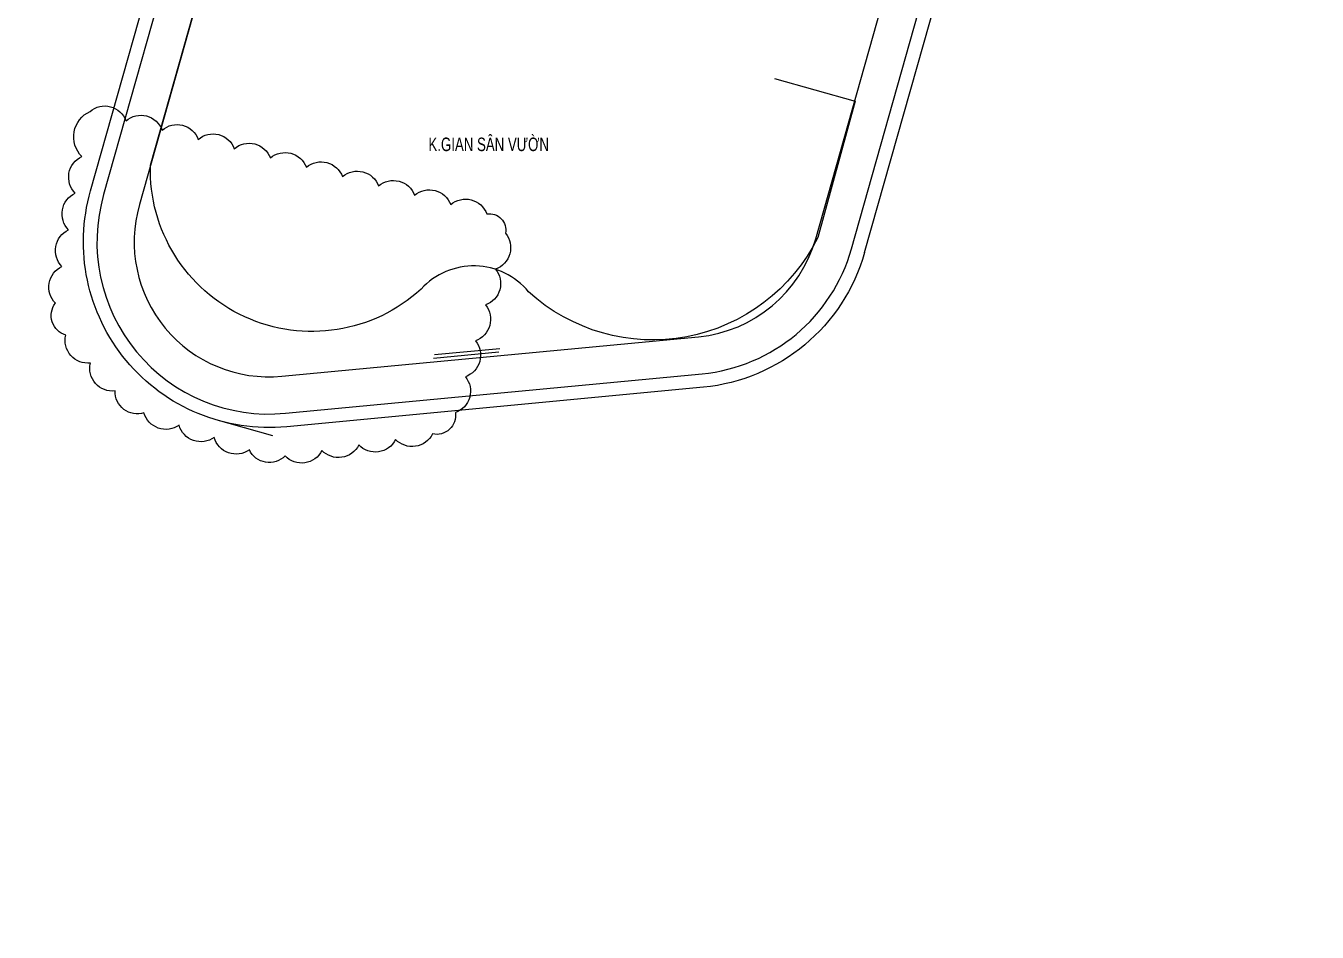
# Model space of a CAD drawing. Header units: millimetres. Extents: x -1307397 to 11565522512, y -626897 to 1138105.
# Drawn here: x -64351 to -26199, y 65386 to 92163 of the extents above; entities that cross this region are included whole.
import ezdxf
from ezdxf.enums import TextEntityAlignment as Align

# ---------------------------------------------------------------- set-up
doc = ezdxf.new("R2010")
doc.units = ezdxf.units.MM
doc.header["$MEASUREMENT"] = 0
doc.linetypes.add('Xref_NT1+NT2_MBDV Cot vach_220729$0$DASH', pattern=[0.35, 0.25, -0.1])
for name, color, linetype in [('A-FLOR-STRS', 1, 'Continuous'), ('ccu11-Dim', 8, 'Continuous'), ('IDEA - dim', 251, 'Continuous'), ('Xref_NT1+NT2_MBDV Cot vach_220729$0$ccu12-Thay', 7, 'Continuous'), ('Xref_NT1+NT2_MBDV Cot vach_220729$0$KC-Betong', 6, 'Continuous'), ('Xref_ST_MBDV Cot vach 30.7.2022$0$KT-Text', 7, 'Continuous')]:
    doc.layers.add(name, color=color, linetype=linetype)
doc.layers.add('Xref_NT1+NT2_MBDV Cot vach_220729$0$Level 15', color=7, linetype='Continuous', lineweight=0)
doc.styles.add('Xref_ST_MBDV Cot vach 30.7.2022$0$Arial', font='arial.ttf', dxfattribs={"width": 0.7})

# ---------------------------------------------------------------- blocks, each defined once
blk = doc.blocks.new('Xref_NT1+NT2_MBDV Cot vach_220729$0$Luoi truc NT')
at = {"layer": 'Xref_NT1+NT2_MBDV Cot vach_220729$0$Level 15', "color": 240, "linetype": 'Xref_NT1+NT2_MBDV Cot vach_220729$0$DASH', "lineweight": 13, "ltscale": 10, "true_color": 0xed1f24, "elevation": 0, "flags": 128}
blk.add_lwpolyline([(1348755, 125791), (1343211, 146894), (1334802, 149799), (1323306, 141086), (1299857, 123195), (1276240, 106123, 0.685011), (1309559, -18492), (1330348, -20692), (1371996, -19376), (1378307, -11303), (1348755, 125791)], format="xyb", close=True, dxfattribs=at)
at = {"layer": 'Xref_NT1+NT2_MBDV Cot vach_220729$0$Level 15', "color": 152, "linetype": 'Xref_NT1+NT2_MBDV Cot vach_220729$0$DASH', "lineweight": 13, "ltscale": 10, "true_color": 0x2776bb, "elevation": 0, "flags": 128}
blk.add_lwpolyline([(1342918, 124396), (1338222, 142269), (1335872, 143081), (1326938, 136310), (1303434, 118378), (1279767, 101270, 0.684877), (1310199, -12526), (1330570, -14682), (1368999, -13468), (1371849, -9821)], format="xyb", close=True, dxfattribs=at)

msp = doc.modelspace()

# ---------------------------------------------------------------- linework, layer by layer
at = {"layer": 'A-FLOR-STRS', "extrusion": (9.25827e-09, -2.86766e-08, 1), "elevation": 0}
msp.add_lwpolyline([(-42227.1, 90610.7), (-39848.7, 89938.7), (-40952.7, 85913.2, -0.4986485), (-49497.4, 84304.2, 0.4558928), (-52670.3, 84386.2, -0.6624349), (-60670.2, 88043), (-58698.4, 95021.2)], format="xyb", dxfattribs=at)
msp.add_lwpolyline([(-42227.1, 90610.7), (-39848.7, 89938.7), (-40952.7, 85913.2, -0.4986485), (-49497.4, 84304.2, 0.4558928), (-52670.3, 84386.2, -0.6624349), (-60670.2, 88043), (-58698.4, 95021.2)], format="xyb", dxfattribs=at)
at = {"layer": 'ccu11-Dim', "ltscale": 0.5}
msp.add_line((-57051.6, 80045.6), (-58732, 80520.4), dxfattribs=at)
at = {"layer": 'IDEA - dim'}
for p, q in [((-50379.7, 82518), (-52301.7, 82335.8)), ((-50350.5, 82621.2), (-52272.5, 82439))]:
    msp.add_line(p, q, dxfattribs=at)
at = {"layer": 'Xref_NT1+NT2_MBDV Cot vach_220729$0$ccu12-Thay'}
for p, q in [((-39956.5, 85572), (-27317.7, 130299.7)), ((-39571.5, 85463.3), (-26913.5, 130259.1))]:
    msp.add_line(p, q, dxfattribs=at)
at = {"layer": 'Xref_NT1+NT2_MBDV Cot vach_220729$0$ccu12-Thay', "elevation": 0}
for points in [[(-41014.8, 85871.8), (-27947.3, 132116.7, 0.0246876), (-27655.3, 133393.1, 0.0868938), (-27653.5, 134120), (-28143.8, 136121), (-32861.9, 155605.6, 0.771545), (-41527.2, 155769.7), (-55361.5, 106818)], [(-56723.9, 107138.4), (-56723.9, 107138.4), (-57549.9, 104215), (-60042.1, 95395.3), (-58694.9, 95014.7), (-60993.6, 86879.6, 0.5291999), (-56786.9, 81810.1), (-44478.4, 82977, 0.3082121), (-41014.8, 85871.8)], [(-39571.7, 85462.8, -0.3084016), (-44334.2, 81483.9), (-56644.1, 80316.9, -0.5289436), (-62436.1, 87291.1), (-60844.5, 92923.5, -0.2111738), (-60553.4, 93259.4, 0.1470455), (-60275.9, 93459.9), (-59752.2, 95313.4)], [(-60461.2, 92809.1), (-62051.4, 87181.4, 0.5290007), (-56682.2, 80715.1), (-44372.6, 81882.1, 0.3083681), (-39956.5, 85572)]]:
    msp.add_lwpolyline(points, format="xyb", dxfattribs=at)
at = {"layer": 'Xref_NT1+NT2_MBDV Cot vach_220729$0$KC-Betong'}
msp.add_lwpolyline([(-62454.3, 89634.8, -0.5205671), (-61388.6, 89359.5, -0.5205671), (-60323, 89084.2, -0.5205671), (-59257.3, 88808.9, -0.5205671), (-58191.6, 88533.5, -0.5205671), (-57125.9, 88258.2, -0.5205671), (-56060.2, 87982.9, -0.5205671), (-54994.5, 87707.6, -0.5205671), (-53928.8, 87432.3, -0.5205671), (-52863.1, 87157, -0.5205671), (-51797.4, 86881.7, -0.5205671), (-50731.8, 86606.4, -0.5205671), (-50179.7, 86035.2, -0.5205671), (-50475.9, 84975.1, -0.5205671), (-50772.2, 83915.1, -0.5205671), (-51068.5, 82855, -0.5205671), (-51364.7, 81795, -0.5205671), (-51661, 80734.9, -0.5205671), (-52336.8, 80104.8, -0.5205671), (-53425.4, 79942.2, -0.5205671), (-54514, 79779.7, -0.5205671), (-55602.6, 79617.1, -0.5205671), (-56691.2, 79454.6, -0.5205671), (-57747, 79635.5, -0.5205671), (-58785.2, 80001.2, -0.5205671), (-59823.3, 80366.9, -0.5205671), (-60861.5, 80732.5, -0.5205671), (-61712.6, 81375.9, -0.5205671), (-62441.8, 82200.4, -0.5205671), (-63171, 83024.9, -0.5205671), (-63478, 83967.4, -0.5205671), (-63282.4, 85050.6, -0.5205671), (-63086.7, 86133.7, -0.5205671), (-62891.1, 87216.8, -0.5205671), (-62695.4, 88300, -0.5205671)], format="xyb", close=True, dxfattribs=at)

# ---------------------------------------------------------------- block references
msp.add_blockref('Xref_NT1+NT2_MBDV Cot vach_220729$0$Luoi truc NT', (-1371996.4, 19375.9), dxfattribs=at)

# ---------------------------------------------------------------- texts
at = {"layer": 'Xref_ST_MBDV Cot vach 30.7.2022$0$KT-Text', "extrusion": (-8.16706e-08, 6.125e-10, 1), "style": 'Xref_ST_MBDV Cot vach 30.7.2022$0$Arial', "width": 0.7}
msp.add_text('K.GIAN SÂN VƯỜN', height=400, dxfattribs=at).set_placement((-50674.7, 88461.4, 0), align=Align.CENTER)

doc.saveas('drawing.dxf')
